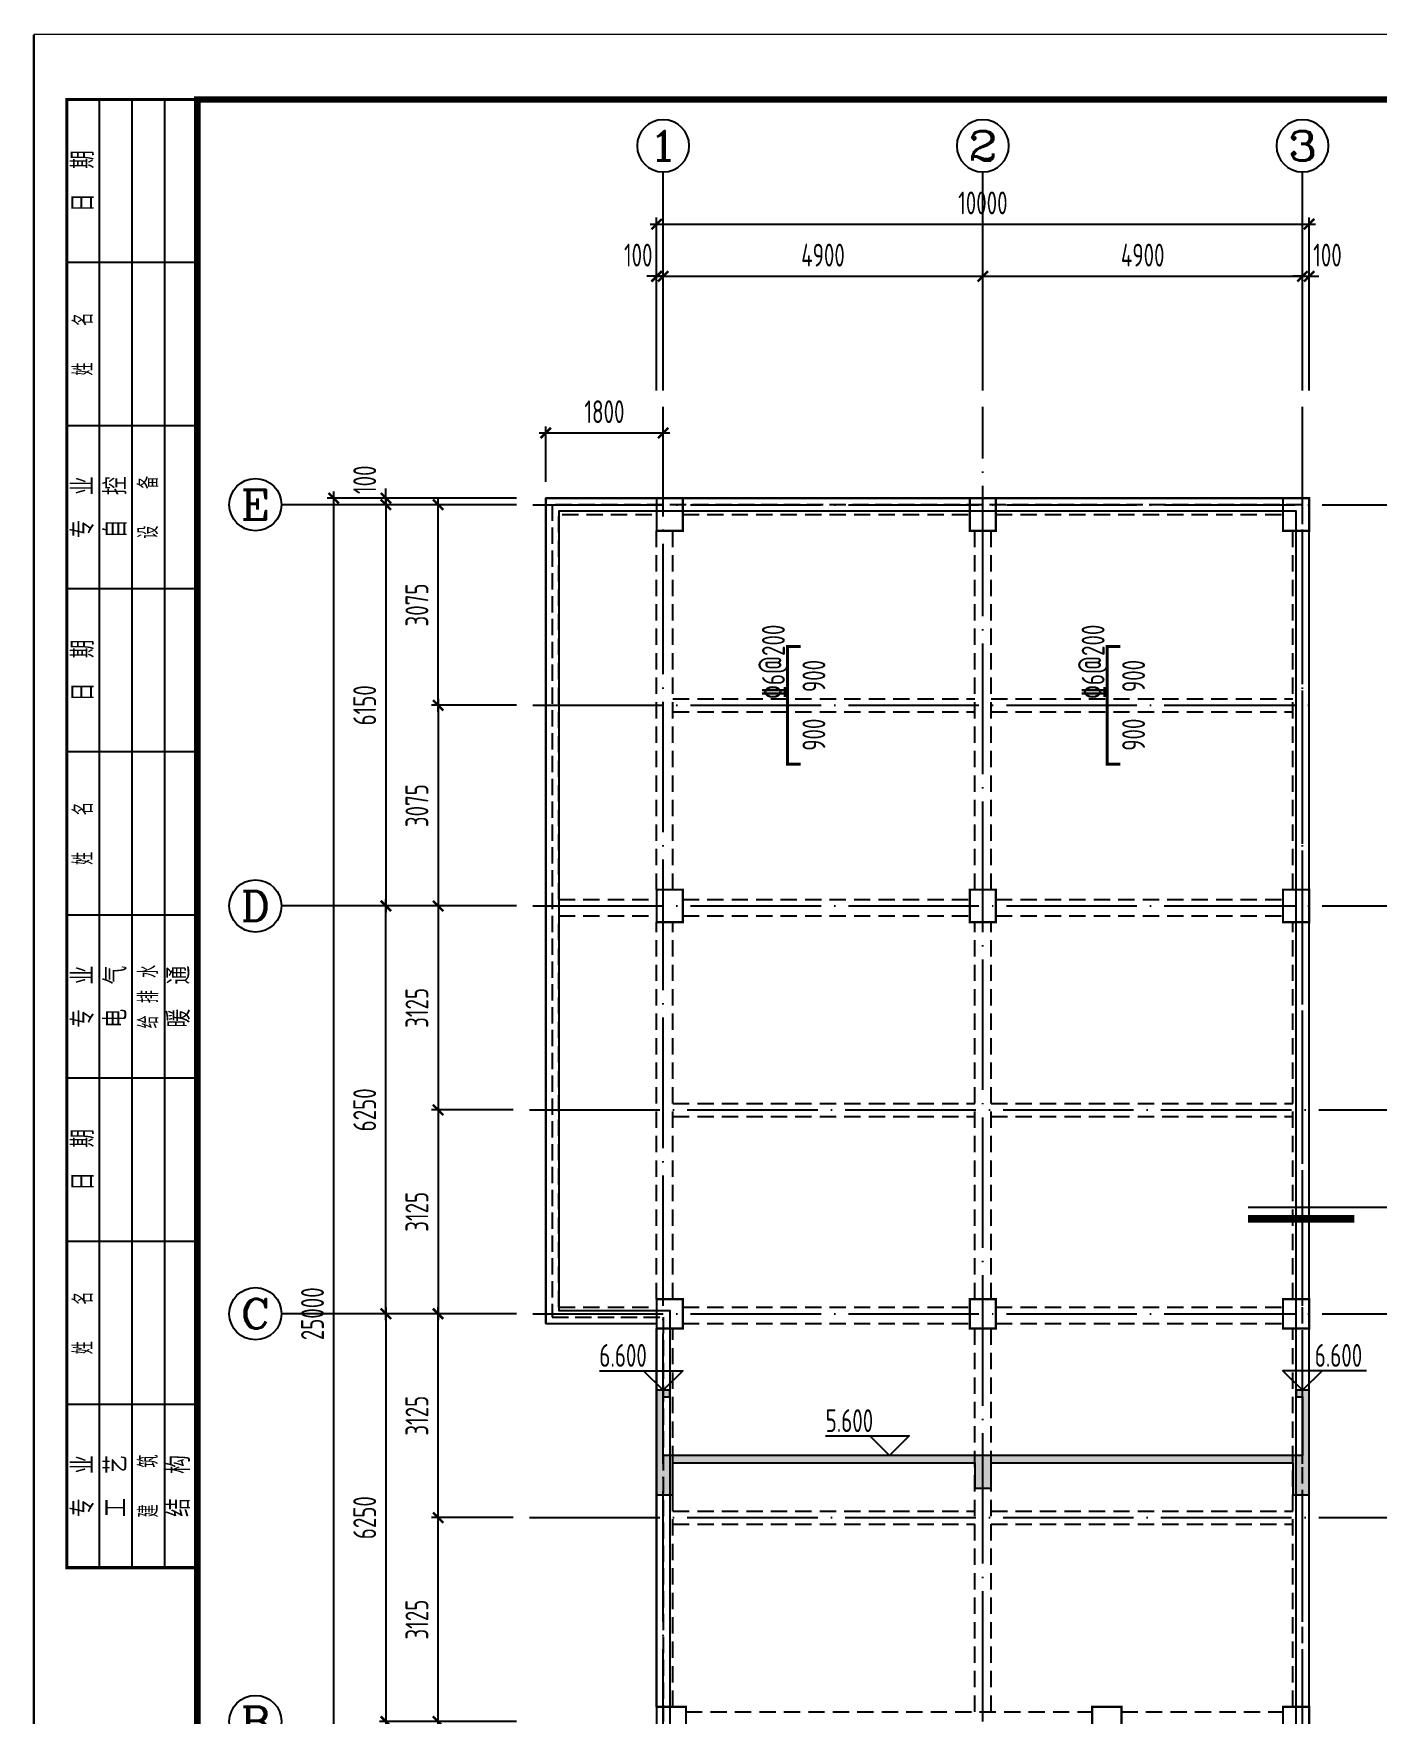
# Model space of a CAD drawing. Extents: x 287149 to 898857, y 100802 to 160212.
# Drawn here: x 775037 to 795619, y 117087 to 142832 of the extents above; entities that cross this region are included whole.
import ezdxf
from ezdxf.enums import TextEntityAlignment as Align

# ---------------------------------------------------------------- set-up
doc = ezdxf.new("R2010")
doc.units = 0
doc.header["$LTSCALE"] = 1000
for name, pattern in [('3', [3.75, 2.5, -1.25]), ('DASH', [0.35, 0.25, -0.1]), ('DOTE', [2.42, 2, -0.2, 0.02, -0.2])]:
    doc.linetypes.add(name, pattern=pattern)
doc.layers.get('0').update_dxf_attribs({"linetype": 'CONTINUOUS'})
doc.layers.get('DEFPOINTS').update_dxf_attribs({"linetype": 'CONTINUOUS'})
for name, color, linetype in [('AXIS', 8, 'DOTE'), ('AXIS_DIM', 3, 'CONTINUOUS'), ('AXIS_TEXT', 3, 'CONTINUOUS'), ('FRAME', 3, 'CONTINUOUS'), ('HATCH', 8, 'CONTINUOUS'), ('roof', 30, 'CONTINUOUS'), ('S_BEAM', 4, 'CONTINUOUS'), ('S_BEAMDASH', 134, '3'), ('S_CL', 2, 'CONTINUOUS'), ('THIN', 7, 'CONTINUOUS'), ('填充', 8, 'CONTINUOUS'), ('第三道尺寸线', 4, 'CONTINUOUS')]:
    doc.layers.add(name, color=color, linetype=linetype)
for name, color, linetype, lineweight in [('S_SlabUpBar', 1, 'CONTINUOUS', 35), ('S_SlabUpBarDim', 84, 'CONTINUOUS', 25), ('S_SlabUpBarText', 7, 'CONTINUOUS', 25)]:
    doc.layers.add(name, color=color, linetype=linetype, lineweight=lineweight)
doc.styles.add('_AXIS', font='complex.shx', dxfattribs={"bigfont": 'gbcbig.shx'})
doc.styles.add('COMPLEX', font='COMPLEX')
doc.styles.add('DXFS', font='txt.shx', dxfattribs={"width": 0.7, "bigfont": 'dxfs.shx'})
doc.styles.add('hztxt', font='tssdeng.shx', dxfattribs={"width": 0.7, "height": 10, "bigfont": 'hztxt.shx'})
doc.styles.add('TSSD_Dimension', font='tssdeng.shx', dxfattribs={"width": 0.7, "bigfont": 'hztxt.shx'})
doc.styles.add('TSSD_Label', font='tssdeng.shx', dxfattribs={"width": 0.7, "bigfont": 'aHzTXT.shx'})
doc.dimstyles.new('TSSD_100_100', dxfattribs={"dimtxt": 350, "dimasz": 150, "dimexe": 100, "dimexo": 250, "dimgap": 150, "dimtad": 1, "dimdec": 0, "dimzin": 0, "dimdsep": 46, "dimtxsty": 'TSSD_Dimension', "dimblk": 'ARCHTICK', "dimcen": 0, "dimdle": 100, "dimclrd": 3, "dimclre": 3, "dimclrt": 7, "dimadec": 0, "dimazin": 0, "dimtfac": 1, "dimtdec": 0, "dimtix": 1, "dimtmove": 2, "dimatfit": 3, "dimfxl": 100, "dimtolj": 1, "dimtzin": 0, "dimarcsym": 0})

# ---------------------------------------------------------------- blocks, each defined once
blk = doc.blocks.new('_ARCHTICK')
at = {"color": 0}
blk.add_lwpolyline([(-0.53033, -0.53033, 0.25, 0.25, 0), (0.53033, 0.53033, 0.5, 0.5, 0)], format="xyseb", dxfattribs=at)
blk = doc.blocks.new('*D311')
at = {"layer": 'AXIS_DIM', "color": 3, "lineweight": -2}
for p, q in [((784586.971394, 139111.631469), (789686.971394, 139111.631469)), ((784686.971394, 137361.708046), (784686.971394, 139211.631469)), ((789586.971394, 137361.708046), (789586.971394, 139211.631469))]:
    blk.add_line(p, q, dxfattribs=at)
at = {"layer": 'DEFPOINTS', "color": 0}
for p in [(789586.971394, 139111.631469), (784686.971394, 137111.708046), (789586.971394, 137111.708046)]:
    blk.add_point(p, dxfattribs=at)
at = {"layer": 'AXIS_DIM', "color": 3, "lineweight": -2, "xscale": 150, "yscale": 150, "zscale": 150, "rotation": 180}
blk.add_blockref('_ARCHTICK', (784686.971394, 139111.631469), dxfattribs=at)
at = {"layer": 'AXIS_DIM', "color": 3, "lineweight": -2, "xscale": 150, "yscale": 150, "zscale": 150}
blk.add_blockref('_ARCHTICK', (789586.971394, 139111.631469), dxfattribs=at)
at = {"layer": 'AXIS_DIM', "color": 7, "insert": (787136.971394, 139436.631469), "char_height": 350, "attachment_point": 5, "style": 'TSSD_Dimension'}
blk.add_mtext('\\A1;4900', dxfattribs=at)
blk = doc.blocks.new('*D312')
at = {"layer": 'AXIS_DIM', "color": 3, "lineweight": -2}
for p, q in [((789486.971394, 139111.631469), (794586.971394, 139111.631469)), ((789586.971394, 137361.708046), (789586.971394, 139211.631469)), ((794486.971394, 137361.708046), (794486.971394, 139211.631469))]:
    blk.add_line(p, q, dxfattribs=at)
at = {"layer": 'DEFPOINTS', "color": 0}
for p in [(794486.971394, 139111.631469), (789586.971394, 137111.708046), (794486.971394, 137111.708046)]:
    blk.add_point(p, dxfattribs=at)
at = {"layer": 'AXIS_DIM', "color": 3, "lineweight": -2, "xscale": 150, "yscale": 150, "zscale": 150, "rotation": 180}
blk.add_blockref('_ARCHTICK', (789586.971394, 139111.631469), dxfattribs=at)
at = {"layer": 'AXIS_DIM', "color": 3, "lineweight": -2, "xscale": 150, "yscale": 150, "zscale": 150}
blk.add_blockref('_ARCHTICK', (794486.971394, 139111.631469), dxfattribs=at)
at = {"layer": 'AXIS_DIM', "color": 7, "insert": (792036.971394, 139436.631469), "char_height": 350, "attachment_point": 5, "style": 'TSSD_Dimension'}
blk.add_mtext('\\A1;4900', dxfattribs=at)
blk = doc.blocks.new('*D314')
at = {"layer": 'AXIS_DIM', "color": 3, "lineweight": -2}
for p, q in [((782436.971394, 123211.708046), (780337.044864, 123211.708046)), ((780437.044864, 123311.708046), (780437.044864, 116861.708046)), ((782436.971394, 116961.708046), (780337.044864, 116961.708046))]:
    blk.add_line(p, q, dxfattribs=at)
at = {"layer": 'DEFPOINTS', "color": 0}
for p in [(782686.971394, 123211.708046), (780437.044864, 116961.708046), (782686.971394, 116961.708046)]:
    blk.add_point(p, dxfattribs=at)
at = {"layer": 'AXIS_DIM', "color": 3, "lineweight": -2, "xscale": 150, "yscale": 150, "zscale": 150}
for p, rotation in [((780437.044864, 123211.708046), 90), ((780437.044864, 116961.708046), 270)]:
    blk.add_blockref('_ARCHTICK', p, dxfattribs=dict(at, rotation=rotation))
at = {"layer": 'AXIS_DIM', "color": 7, "insert": (780112.044864, 120086.708046), "char_height": 350, "attachment_point": 5, "rotation": 90, "style": 'TSSD_Dimension'}
blk.add_mtext('\\A1;6250', dxfattribs=at)
blk = doc.blocks.new('*D315')
at = {"layer": 'AXIS_DIM', "color": 3, "lineweight": -2}
for p, q in [((780437.044864, 135711.708046), (780437.044864, 129361.708046)), ((782436.971394, 135611.708046), (780337.044864, 135611.708046)), ((782436.971394, 129461.708046), (780337.044864, 129461.708046))]:
    blk.add_line(p, q, dxfattribs=at)
at = {"layer": 'DEFPOINTS', "color": 0}
for p in [(782686.971394, 135611.708046), (780437.044864, 129461.708046), (782686.971394, 129461.708046)]:
    blk.add_point(p, dxfattribs=at)
at = {"layer": 'AXIS_DIM', "color": 3, "lineweight": -2, "xscale": 150, "yscale": 150, "zscale": 150}
for p, rotation in [((780437.044864, 135611.708046), 90), ((780437.044864, 129461.708046), 270)]:
    blk.add_blockref('_ARCHTICK', p, dxfattribs=dict(at, rotation=rotation))
at = {"layer": 'AXIS_DIM', "color": 7, "insert": (780112.044864, 132536.708046), "char_height": 350, "attachment_point": 5, "rotation": 90, "style": 'TSSD_Dimension'}
blk.add_mtext('\\A1;6150', dxfattribs=at)
blk = doc.blocks.new('*D316')
at = {"layer": 'AXIS_DIM', "color": 3, "lineweight": -2}
for p, q in [((784486.971394, 139911.631469), (794686.971394, 139911.631469)), ((784586.971394, 137361.708046), (784586.971394, 140011.631469)), ((794586.971394, 137361.708046), (794586.971394, 140011.631469))]:
    blk.add_line(p, q, dxfattribs=at)
at = {"layer": 'DEFPOINTS', "color": 0}
for p in [(794586.971394, 139911.631469), (784586.971394, 137111.708046), (794586.971394, 137111.708046)]:
    blk.add_point(p, dxfattribs=at)
at = {"layer": 'AXIS_DIM', "color": 3, "lineweight": -2, "xscale": 150, "yscale": 150, "zscale": 150, "rotation": 180}
blk.add_blockref('_ARCHTICK', (784586.971394, 139911.631469), dxfattribs=at)
at = {"layer": 'AXIS_DIM', "color": 3, "lineweight": -2, "xscale": 150, "yscale": 150, "zscale": 150}
blk.add_blockref('_ARCHTICK', (794586.971394, 139911.631469), dxfattribs=at)
at = {"layer": 'AXIS_DIM', "color": 7, "insert": (789586.971394, 140236.631469), "char_height": 350, "attachment_point": 5, "style": 'TSSD_Dimension'}
blk.add_mtext('\\A1;10000', dxfattribs=at)
blk = doc.blocks.new('*D317')
at = {"layer": 'AXIS_DIM', "color": 3, "lineweight": -2}
for p, q in [((782436.971394, 135711.708046), (779537.044864, 135711.708046)), ((779637.044864, 110611.708046), (779637.044864, 135811.708046)), ((782436.971394, 110711.708046), (779537.044864, 110711.708046))]:
    blk.add_line(p, q, dxfattribs=at)
at = {"layer": 'DEFPOINTS', "color": 0}
for p in [(779637.044864, 135711.708046), (782686.971394, 135711.708046), (782686.971394, 110711.708046)]:
    blk.add_point(p, dxfattribs=at)
at = {"layer": 'AXIS_DIM', "color": 3, "lineweight": -2, "xscale": 150, "yscale": 150, "zscale": 150}
for p, rotation in [((779637.044864, 135711.708046), 90), ((779637.044864, 110711.708046), 270)]:
    blk.add_blockref('_ARCHTICK', p, dxfattribs=dict(at, rotation=rotation))
at = {"layer": 'AXIS_DIM', "color": 7, "insert": (779312.044864, 123211.708046), "char_height": 350, "attachment_point": 5, "rotation": 90, "style": 'TSSD_Dimension'}
blk.add_mtext('\\A1;25000', dxfattribs=at)
blk = doc.blocks.new('*D319')
at = {"layer": 'AXIS_DIM', "color": 3, "lineweight": -2}
for p, q in [((782436.971394, 135711.708046), (780337.044864, 135711.708046)), ((780437.044864, 135711.708046), (780437.044864, 135861.708046)), ((780437.044864, 135611.708046), (780437.044864, 135711.708046)), ((782436.971394, 135611.708046), (780337.044864, 135611.708046)), ((780437.044864, 135611.708046), (780437.044864, 135461.708046))]:
    blk.add_line(p, q, dxfattribs=at)
at = {"layer": 'DEFPOINTS', "color": 0}
for p in [(780437.044864, 135711.708046), (782686.971394, 135711.708046), (782686.971394, 135611.708046)]:
    blk.add_point(p, dxfattribs=at)
at = {"layer": 'AXIS_DIM', "color": 3, "lineweight": -2, "xscale": 150, "yscale": 150, "zscale": 150}
for p, rotation in [((780437.044864, 135711.708046), 270), ((780437.044864, 135611.708046), 90)]:
    blk.add_blockref('_ARCHTICK', p, dxfattribs=dict(at, rotation=rotation))
at = {"layer": 'AXIS_DIM', "color": 7, "insert": (780112.044864, 135993.951635), "char_height": 350, "attachment_point": 5, "rotation": 90, "style": 'TSSD_Dimension'}
blk.add_mtext('\\A1;100', dxfattribs=at)
blk = doc.blocks.new('*D320')
at = {"layer": 'AXIS_DIM', "color": 3, "lineweight": -2}
for p, q in [((794486.971394, 139111.631469), (794336.971394, 139111.631469)), ((794486.971394, 137361.708046), (794486.971394, 139211.631469)), ((794486.971394, 139111.631469), (794586.971394, 139111.631469)), ((794586.971394, 137361.708046), (794586.971394, 139211.631469)), ((794586.971394, 139111.631469), (794736.971394, 139111.631469))]:
    blk.add_line(p, q, dxfattribs=at)
at = {"layer": 'DEFPOINTS', "color": 0}
for p in [(794586.971394, 139111.631469), (794486.971394, 137111.708046), (794586.971394, 137111.708046)]:
    blk.add_point(p, dxfattribs=at)
at = {"layer": 'AXIS_DIM', "color": 3, "lineweight": -2, "xscale": 150, "yscale": 150, "zscale": 150}
blk.add_blockref('_ARCHTICK', (794486.971394, 139111.631469), dxfattribs=at)
at = {"layer": 'AXIS_DIM', "color": 3, "lineweight": -2, "xscale": 150, "yscale": 150, "zscale": 150, "rotation": 180}
blk.add_blockref('_ARCHTICK', (794586.971394, 139111.631469), dxfattribs=at)
at = {"layer": 'AXIS_DIM', "color": 7, "insert": (794869.214984, 139436.631469), "char_height": 350, "attachment_point": 5, "style": 'TSSD_Dimension'}
blk.add_mtext('\\A1;100', dxfattribs=at)
blk = doc.blocks.new('*D321')
at = {"layer": 'AXIS_DIM', "color": 3, "lineweight": -2}
for p, q in [((784586.971394, 139111.631469), (784436.971394, 139111.631469)), ((784586.971394, 137361.708046), (784586.971394, 139211.631469)), ((784686.971394, 139111.631469), (784586.971394, 139111.631469)), ((784686.971394, 137361.708046), (784686.971394, 139211.631469)), ((784686.971394, 139111.631469), (784836.971394, 139111.631469))]:
    blk.add_line(p, q, dxfattribs=at)
at = {"layer": 'DEFPOINTS', "color": 0}
for p in [(784586.971394, 139111.631469), (784586.971394, 137111.708046), (784686.971394, 137111.708046)]:
    blk.add_point(p, dxfattribs=at)
at = {"layer": 'AXIS_DIM', "color": 3, "lineweight": -2, "xscale": 150, "yscale": 150, "zscale": 150}
blk.add_blockref('_ARCHTICK', (784586.971394, 139111.631469), dxfattribs=at)
at = {"layer": 'AXIS_DIM', "color": 3, "lineweight": -2, "xscale": 150, "yscale": 150, "zscale": 150, "rotation": 180}
blk.add_blockref('_ARCHTICK', (784686.971394, 139111.631469), dxfattribs=at)
at = {"layer": 'AXIS_DIM', "color": 7, "insert": (784304.727804, 139436.631469), "char_height": 350, "attachment_point": 5, "style": 'TSSD_Dimension'}
blk.add_mtext('\\A1;100', dxfattribs=at)
blk = doc.blocks.new('_AXISO')
blk.add_circle((0, 0), 0.5)
at = {"layer": 'AXIS_TEXT', "style": 'COMPLEX', "width": 1.041667}
blk.add_attdef('A', text='', height=0.56, dxfattribs=at).set_placement((-0.25, -0.28), (0.25, -0.28), align=Align.FIT)
blk = doc.blocks.new('*D322')
at = {"layer": 'AXIS_DIM', "color": 3, "lineweight": -2}
for p, q in [((780437.044864, 123111.708046), (780437.044864, 129561.708046)), ((782436.971394, 129461.708046), (780337.044864, 129461.708046)), ((782436.971394, 123211.708046), (780337.044864, 123211.708046))]:
    blk.add_line(p, q, dxfattribs=at)
at = {"layer": 'DEFPOINTS', "color": 0}
for p in [(780437.044864, 129461.708046), (782686.971394, 129461.708046), (782686.971394, 123211.708046)]:
    blk.add_point(p, dxfattribs=at)
at = {"layer": 'AXIS_DIM', "color": 3, "lineweight": -2, "xscale": 150, "yscale": 150, "zscale": 150}
for p, rotation in [((780437.044864, 129461.708046), 90), ((780437.044864, 123211.708046), 270)]:
    blk.add_blockref('_ARCHTICK', p, dxfattribs=dict(at, rotation=rotation))
at = {"layer": 'AXIS_DIM', "color": 7, "insert": (780112.044864, 126336.708046), "char_height": 350, "attachment_point": 5, "rotation": 90, "style": 'TSSD_Dimension'}
blk.add_mtext('\\A1;6250', dxfattribs=at)
blk = doc.blocks.new('A$C2F0C53E4')
at = {"layer": 'FRAME', "lineweight": 18}
blk.add_line((0, 0), (0, 42000), dxfattribs=at)
at = {"layer": 'FRAME'}
for points, const_width in [([(10, 42010), (10, 10), (59410, 10), (59410, 42010)], 20), ([(2510, 41010), (2510, 1010), (58410, 1010), (58410, 41010)], 100)]:
    blk.add_lwpolyline(points, close=True, dxfattribs=dict(at, const_width=const_width))
at = {"layer": 'FRAME', "const_width": 50}
blk.add_lwpolyline([(2510, 41010), (510, 41010), (510, 18510), (2510, 18510)], dxfattribs=at)
at = {"layer": 'FRAME'}
for points in [[(1010, 18510), (1010, 41010)], [(1510, 18510), (1510, 41010)], [(2010, 18510), (2010, 41010)], [(2510, 38510), (510, 38510)], [(2510, 36010), (510, 36010)], [(2510, 33510), (510, 33510)], [(2510, 31010), (510, 31010)], [(2510, 28510), (510, 28510)], [(2510, 26010), (510, 26010)], [(2510, 23510), (510, 23510)], [(2510, 21010), (510, 21010)]]:
    blk.add_lwpolyline(points, dxfattribs=at)
at = {"layer": 'FRAME', "char_height": 300, "attachment_point": 5, "rotation": 90, "style": 'DXFS'}
for s, insert, width in [('{\\f宋体|b0|i0|c134|p2;日\\Ftxt.shx,dxfs.shx|c134;  \\f宋体|b0|i0|c134|p2;期\\P}', (760, 39760), 1132.5), ('姓   名', (760, 37260), 1185), ('{\\f宋体|b0|i0|c134|p2;专\\Ftxt.shx,dxfs.shx|c134;  \\f宋体|b0|i0|c134|p2;业\\P}', (760, 34760), 1203.38), ('{\\f宋体|b0|i0|c134|p2;自\\Ftxt.shx,dxfs.shx|c134;  \\f宋体|b0|i0|c134|p2;控\\P}', (1260, 34760), 1148.25), ('设   备', (1760, 34760), 1227), ('{\\f宋体|b0|i0|c134|p2;日\\Ftxt.shx,dxfs.shx|c134;  \\f宋体|b0|i0|c134|p2;期\\P}', (760, 32260), 1132.5), ('姓   名', (760, 29760), 1185), ('{\\f宋体|b0|i0|c134|p2;专\\Ftxt.shx,dxfs.shx|c134;  \\f宋体|b0|i0|c134|p2;业\\P}', (760, 27260), 1203.38), ('{\\f宋体|b0|i0|c134|p2;电\\Ftxt.shx,dxfs.shx|c134;  \\f宋体|b0|i0|c134|p2;气\\P}', (1260, 27260), 1182.38), ('给 排 水', (1760, 27260), 1352.62), ('{\\f宋体|b0|i0|c134|p2;暖\\Ftxt.shx,dxfs.shx|c134;  \\f宋体|b0|i0|c134|p2;通\\P}', (2230, 27260), 1200.75), ('{\\f宋体|b0|i0|c134|p2;日\\Ftxt.shx,dxfs.shx|c134;  \\f宋体|b0|i0|c134|p2;期\\P}', (760, 24760), 1132.5), ('姓   名', (760, 22260), 1185), ('{\\f宋体|b0|i0|c134|p2;专\\Ftxt.shx,dxfs.shx|c134;  \\f宋体|b0|i0|c134|p2;业\\P}', (760, 19760), 1203.38), ('{\\f宋体|b0|i0|c134|p2;工\\Ftxt.shx,dxfs.shx|c134;  \\f宋体|b0|i0|c134|p2;艺\\P}', (1260, 19760), 1177.12), ('建   筑', (1760, 19760), 1206), ('{\\f宋体|b0|i0|c134|p2;结\\Ftxt.shx,dxfs.shx|c134;  \\f宋体|b0|i0|c134|p2;构\\P}', (2230, 19760), 1192.88)]:
    blk.add_mtext(s, dxfattribs=dict(at, insert=insert, width=width))
blk = doc.blocks.new('*D332')
at = {"layer": 'DEFPOINTS', "color": 0}
for p in [(781237.044864, 123211.708046), (782637.044864, 123211.708046), (782637.044864, 120086.708046)]:
    blk.add_point(p, dxfattribs=at)
at = {"layer": '第三道尺寸线', "color": 3, "lineweight": -2}
for p, q in [((782387.044864, 123211.708046), (781137.044864, 123211.708046)), ((781237.044864, 119986.708046), (781237.044864, 123311.708046)), ((782387.044864, 120086.708046), (781137.044864, 120086.708046))]:
    blk.add_line(p, q, dxfattribs=at)
at = {"layer": '第三道尺寸线', "color": 3, "lineweight": -2, "xscale": 150, "yscale": 150, "zscale": 150}
for p, rotation in [((781237.044864, 123211.708046), 90), ((781237.044864, 120086.708046), 270)]:
    blk.add_blockref('_ARCHTICK', p, dxfattribs=dict(at, rotation=rotation))
at = {"layer": '第三道尺寸线', "color": 7, "insert": (780912.044864, 121649.208046), "char_height": 350, "attachment_point": 5, "rotation": 90, "style": 'TSSD_Dimension'}
blk.add_mtext('\\A1;3125', dxfattribs=at)
blk = doc.blocks.new('*D333')
at = {"layer": 'DEFPOINTS', "color": 0}
for p in [(781237.044864, 120086.708046), (782637.044864, 120086.708046), (782637.044864, 116961.708046)]:
    blk.add_point(p, dxfattribs=at)
at = {"layer": '第三道尺寸线', "color": 3, "lineweight": -2}
for p, q in [((782387.044864, 120086.708046), (781137.044864, 120086.708046)), ((781237.044864, 116861.708046), (781237.044864, 120186.708046)), ((782387.044864, 116961.708046), (781137.044864, 116961.708046))]:
    blk.add_line(p, q, dxfattribs=at)
at = {"layer": '第三道尺寸线', "color": 3, "lineweight": -2, "xscale": 150, "yscale": 150, "zscale": 150}
for p, rotation in [((781237.044864, 120086.708046), 90), ((781237.044864, 116961.708046), 270)]:
    blk.add_blockref('_ARCHTICK', p, dxfattribs=dict(at, rotation=rotation))
at = {"layer": '第三道尺寸线', "color": 7, "insert": (780912.044864, 118524.208046), "char_height": 350, "attachment_point": 5, "rotation": 90, "style": 'TSSD_Dimension'}
blk.add_mtext('\\A1;3125', dxfattribs=at)
blk = doc.blocks.new('*D334')
at = {"layer": 'DEFPOINTS', "color": 0}
for p in [(781237.044864, 135611.708046), (782686.971394, 135611.708046), (782686.971394, 132536.708046)]:
    blk.add_point(p, dxfattribs=at)
at = {"layer": '第三道尺寸线', "color": 3, "lineweight": -2}
for p, q in [((781237.044864, 132436.708046), (781237.044864, 135711.708046)), ((782436.971394, 135611.708046), (781137.044864, 135611.708046)), ((782436.971394, 132536.708046), (781137.044864, 132536.708046))]:
    blk.add_line(p, q, dxfattribs=at)
at = {"layer": '第三道尺寸线', "color": 3, "lineweight": -2, "xscale": 150, "yscale": 150, "zscale": 150}
for p, rotation in [((781237.044864, 135611.708046), 90), ((781237.044864, 132536.708046), 270)]:
    blk.add_blockref('_ARCHTICK', p, dxfattribs=dict(at, rotation=rotation))
at = {"layer": '第三道尺寸线', "color": 7, "insert": (780912.044864, 134074.208046), "char_height": 350, "attachment_point": 5, "rotation": 90, "style": 'TSSD_Dimension'}
blk.add_mtext('\\A1;3075', dxfattribs=at)
blk = doc.blocks.new('*D335')
at = {"layer": 'DEFPOINTS', "color": 0}
for p in [(782686.971394, 132536.708046), (781237.044864, 129461.708046), (782686.971394, 129461.708046)]:
    blk.add_point(p, dxfattribs=at)
at = {"layer": '第三道尺寸线', "color": 3, "lineweight": -2}
for p, q in [((781237.044864, 132636.708046), (781237.044864, 129361.708046)), ((782436.971394, 132536.708046), (781137.044864, 132536.708046)), ((782436.971394, 129461.708046), (781137.044864, 129461.708046))]:
    blk.add_line(p, q, dxfattribs=at)
at = {"layer": '第三道尺寸线', "color": 3, "lineweight": -2, "xscale": 150, "yscale": 150, "zscale": 150}
for p, rotation in [((781237.044864, 132536.708046), 90), ((781237.044864, 129461.708046), 270)]:
    blk.add_blockref('_ARCHTICK', p, dxfattribs=dict(at, rotation=rotation))
at = {"layer": '第三道尺寸线', "color": 7, "insert": (780912.044864, 130999.208046), "char_height": 350, "attachment_point": 5, "rotation": 90, "style": 'TSSD_Dimension'}
blk.add_mtext('\\A1;3075', dxfattribs=at)
blk = doc.blocks.new('*D336')
at = {"layer": 'DEFPOINTS', "color": 0}
for p in [(782637.044864, 126336.708046), (781237.044864, 123211.708046), (782637.044864, 123211.708046)]:
    blk.add_point(p, dxfattribs=at)
at = {"layer": '第三道尺寸线', "color": 3, "lineweight": -2}
for p, q in [((781237.044864, 126436.708046), (781237.044864, 123111.708046)), ((782387.044864, 126336.708046), (781137.044864, 126336.708046)), ((782387.044864, 123211.708046), (781137.044864, 123211.708046))]:
    blk.add_line(p, q, dxfattribs=at)
at = {"layer": '第三道尺寸线', "color": 3, "lineweight": -2, "xscale": 150, "yscale": 150, "zscale": 150}
for p, rotation in [((781237.044864, 126336.708046), 90), ((781237.044864, 123211.708046), 270)]:
    blk.add_blockref('_ARCHTICK', p, dxfattribs=dict(at, rotation=rotation))
at = {"layer": '第三道尺寸线', "color": 7, "insert": (780912.044864, 124774.208046), "char_height": 350, "attachment_point": 5, "rotation": 90, "style": 'TSSD_Dimension'}
blk.add_mtext('\\A1;3125', dxfattribs=at)
blk = doc.blocks.new('*D337')
at = {"layer": 'DEFPOINTS', "color": 0}
for p in [(782637.044864, 129461.708046), (781237.044864, 126336.708046), (782637.044864, 126336.708046)]:
    blk.add_point(p, dxfattribs=at)
at = {"layer": '第三道尺寸线', "color": 3, "lineweight": -2}
for p, q in [((781237.044864, 129561.708046), (781237.044864, 126236.708046)), ((782387.044864, 129461.708046), (781137.044864, 129461.708046)), ((782387.044864, 126336.708046), (781137.044864, 126336.708046))]:
    blk.add_line(p, q, dxfattribs=at)
at = {"layer": '第三道尺寸线', "color": 3, "lineweight": -2, "xscale": 150, "yscale": 150, "zscale": 150}
for p, rotation in [((781237.044864, 129461.708046), 90), ((781237.044864, 126336.708046), 270)]:
    blk.add_blockref('_ARCHTICK', p, dxfattribs=dict(at, rotation=rotation))
at = {"layer": '第三道尺寸线', "color": 7, "insert": (780912.044864, 127899.208046), "char_height": 350, "attachment_point": 5, "rotation": 90, "style": 'TSSD_Dimension'}
blk.add_mtext('\\A1;3125', dxfattribs=at)
blk = doc.blocks.new('*D365')
at = {"layer": 'AXIS_DIM', "color": 3, "lineweight": -2}
for p, q in [((782786.971013, 136711.63185), (784786.971394, 136711.63185)), ((782886.971013, 135961.708427), (782886.971013, 136811.63185)), ((784686.971394, 135961.708427), (784686.971394, 136811.63185))]:
    blk.add_line(p, q, dxfattribs=at)
at = {"layer": 'DEFPOINTS', "color": 0}
for p in [(784686.971394, 136711.63185), (782886.971013, 135711.708427), (784686.971394, 135711.708427)]:
    blk.add_point(p, dxfattribs=at)
at = {"layer": 'AXIS_DIM', "color": 3, "lineweight": -2, "xscale": 150, "yscale": 150, "zscale": 150, "rotation": 180}
blk.add_blockref('_ARCHTICK', (782886.971013, 136711.63185), dxfattribs=at)
at = {"layer": 'AXIS_DIM', "color": 3, "lineweight": -2, "xscale": 150, "yscale": 150, "zscale": 150}
blk.add_blockref('_ARCHTICK', (784686.971394, 136711.63185), dxfattribs=at)
at = {"layer": 'AXIS_DIM', "color": 7, "insert": (783786.971203, 137036.63185), "char_height": 350, "attachment_point": 5, "style": 'TSSD_Dimension'}
blk.add_mtext('\\A1;1800', dxfattribs=at)

msp = doc.modelspace()

# ---------------------------------------------------------------- hatches: boundary and pattern name
at = {"layer": 'HATCH'}
msp.add_hatch(color=256, dxfattribs=at).paths.add_polyline_path([(789711.971, 120928.284), (794336.971, 120928.284), (794336.971, 120438.284), (794586.971, 120438.284), (794586.971, 122038.284), (794386.971, 122038.284), (794386.971, 121938.284), (794486.971, 121938.284), (794486.971, 121038.284), (784686.971, 121038.284), (784686.971, 121938.284), (784786.971, 121938.284), (784786.971, 122038.284), (784586.971, 122038.284), (784586.971, 120438.284), (784836.971, 120438.284), (784836.971, 120928.284), (789461.971, 120928.284), (789461.971, 120538.284), (789711.971, 120538.284)])

# ---------------------------------------------------------------- linework, layer by layer
at = {"layer": 'AXIS'}
for p, q in [((784686.971, 108811.708), (784686.971, 137111.708)), ((789586.971, 116961.708), (789586.971, 137111.708)), ((794486.971, 108811.708), (794486.971, 137111.708)), ((782686.971, 135611.708), (796486.971, 135611.708)), ((782686.971, 132536.708), (794586.971, 132536.708)), ((782686.971, 129461.708), (796486.971, 129461.708)), ((782637.045, 126336.708), (796437.045, 126336.708)), ((782686.971, 123211.708), (796486.971, 123211.708)), ((782637.045, 120086.708), (796437.045, 120086.708))]:
    msp.add_line(p, q, dxfattribs=at)
at = {"layer": 'AXIS_TEXT'}
for p, q in [((784686.971, 137361.708), (784686.971, 140711.631)), ((789586.971, 137361.708), (789586.971, 140711.631)), ((794486.971, 137361.708), (794486.971, 140711.631)), ((782436.971, 135611.708), (778837.045, 135611.708)), ((782436.971, 129461.708), (778837.045, 129461.708)), ((782436.971, 123211.708), (778837.045, 123211.708))]:
    msp.add_line(p, q, dxfattribs=at)
at = {"layer": 'roof'}
for points in [[(784586.971, 110711.708), (794586.971, 110711.708), (794586.971, 135711.708), (782886.971, 135711.708), (782886.971, 123061.708), (784586.971, 123061.708)], [(784786.971, 110911.708), (794386.971, 110911.708), (794386.971, 135511.708), (783086.971, 135511.708), (783086.971, 123261.708), (784786.971, 123261.708)]]:
    msp.add_lwpolyline(points, close=True, dxfattribs=at)
at = {"layer": 'roof', "linetype": 'DASH'}
msp.add_lwpolyline([(784686.971, 110811.708), (794486.971, 110811.708), (794486.971, 135611.708), (782986.971, 135611.708), (782986.971, 123161.708), (784686.971, 123161.708)], close=True, dxfattribs=at)
at = {"layer": 'roof'}
msp.add_lwpolyline([(789711.971, 120928.284), (794336.971, 120928.284), (794336.971, 120438.284), (794586.971, 120438.284), (794586.971, 122038.284), (794386.971, 122038.284), (794386.971, 121938.284), (794486.971, 121938.284), (794486.971, 121038.284), (784686.971, 121038.284), (784686.971, 121938.284), (784786.971, 121938.284), (784786.971, 122038.284), (784586.971, 122038.284), (784586.971, 120438.284), (784836.971, 120438.284), (784836.971, 120928.284), (789461.971, 120928.284), (789461.971, 120538.284), (789711.971, 120538.284), (789711.971, 120928.284)], dxfattribs=at)
at = {"layer": 'S_BEAM', "ltscale": 0.01}
for p, q in [((782886.971, 135711.708), (784586.971, 135711.708)), ((782886.971, 129461.708), (782886.971, 135711.708)), ((784986.971, 135711.708), (789386.971, 135711.708)), ((789786.971, 135711.708), (794186.971, 135711.708)), ((794586.971, 129711.708), (794586.971, 135211.708)), ((782886.971, 123061.708), (782886.971, 129461.708)), ((794586.971, 123436.708), (794586.971, 129211.708)), ((782886.971, 123061.708), (784586.971, 123061.708)), ((784586.971, 117186.708), (784586.971, 122986.708)), ((794586.971, 117186.708), (794586.971, 122986.708))]:
    msp.add_line(p, q, dxfattribs=at)
at = {"layer": 'S_BEAMDASH', "ltscale": 0.1}
for p, q in [((783086.971, 129561.708), (783086.971, 135461.708)), ((783136.971, 135461.708), (784586.971, 135461.708)), ((784986.971, 135461.708), (789386.971, 135461.708)), ((789786.971, 135461.708), (794186.971, 135461.708)), ((784586.971, 129711.708), (784586.971, 135211.708)), ((784836.971, 129711.708), (784836.971, 135211.708)), ((789461.971, 129711.708), (789461.971, 135211.708)), ((789711.971, 129711.708), (789711.971, 135211.708)), ((794336.971, 129711.708), (794336.971, 135211.708)), ((784836.971, 132636.708), (789461.971, 132636.708)), ((789711.971, 132636.708), (794336.971, 132636.708)), ((784836.971, 132436.708), (789461.971, 132436.708)), ((789711.971, 132436.708), (794336.971, 132436.708)), ((783086.971, 129561.708), (784586.971, 129561.708)), ((784986.971, 129561.708), (789386.971, 129561.708)), ((789786.971, 129561.708), (794186.971, 129561.708)), ((783086.971, 129311.708), (784586.971, 129311.708)), ((783086.971, 123311.708), (783086.971, 129311.708)), ((784986.971, 129311.708), (789386.971, 129311.708)), ((789786.971, 129311.708), (794186.971, 129311.708)), ((784586.971, 123436.708), (784586.971, 129211.708)), ((784836.971, 123436.708), (784836.971, 129211.708)), ((789461.971, 123436.708), (789461.971, 129211.708)), ((789711.971, 123436.708), (789711.971, 129211.708)), ((794336.971, 123436.708), (794336.971, 129211.708)), ((784836.971, 126436.708), (789461.971, 126436.708)), ((789711.971, 126436.708), (794336.971, 126436.708)), ((784836.971, 126236.708), (789461.971, 126236.708)), ((789711.971, 126236.708), (794336.971, 126236.708)), ((783086.971, 123311.708), (784586.971, 123311.708)), ((784986.971, 123311.708), (789386.971, 123311.708)), ((784986.971, 123061.708), (789386.971, 123061.708)), ((789786.971, 123311.708), (794186.971, 123311.708)), ((789786.971, 123061.708), (794186.971, 123061.708)), ((784836.971, 117186.708), (784836.971, 122986.708)), ((789461.971, 117111.708), (789461.971, 122986.708)), ((789711.971, 117111.708), (789711.971, 122986.708)), ((794336.971, 117186.708), (794336.971, 122986.708)), ((784836.971, 120186.708), (789461.971, 120186.708)), ((784836.971, 119986.708), (789461.971, 119986.708)), ((789711.971, 120186.708), (794336.971, 120186.708)), ((789711.971, 119986.708), (794336.971, 119986.708)), ((785036.971, 117111.708), (791261.971, 117111.708)), ((791711.971, 117111.708), (794186.971, 117111.708))]:
    msp.add_line(p, q, dxfattribs=at)
at = {"layer": 'S_CL', "ltscale": 0.01, "const_width": 35}
for points in [[(784986.971, 135211.708), (784986.971, 135711.708), (784586.971, 135711.708), (784586.971, 135211.708)], [(789786.971, 135211.708), (789786.971, 135711.708), (789386.971, 135711.708), (789386.971, 135211.708)], [(794586.971, 135211.708), (794586.971, 135711.708), (794186.971, 135711.708), (794186.971, 135211.708)], [(784986.971, 129211.708), (784986.971, 129711.708), (784586.971, 129711.708), (784586.971, 129211.708)], [(789786.971, 129211.708), (789786.971, 129711.708), (789386.971, 129711.708), (789386.971, 129211.708)], [(794586.971, 129211.708), (794586.971, 129711.708), (794186.971, 129711.708), (794186.971, 129211.708)], [(784986.971, 122986.708), (784986.971, 123436.708), (784586.971, 123436.708), (784586.971, 122986.708)], [(789786.971, 122986.708), (789786.971, 123436.708), (789386.971, 123436.708), (789386.971, 122986.708)], [(794586.971, 122986.708), (794586.971, 123436.708), (794186.971, 123436.708), (794186.971, 122986.708)], [(785036.971, 116736.708), (785036.971, 117186.708), (784586.971, 117186.708), (784586.971, 116736.708)], [(791711.971, 116736.708), (791711.971, 117186.708), (791261.971, 117186.708), (791261.971, 116736.708)], [(794586.971, 116736.708), (794586.971, 117186.708), (794186.971, 117186.708), (794186.971, 116736.708)]]:
    msp.add_lwpolyline(points, close=True, dxfattribs=at)
at = {"layer": 'S_SlabUpBar', "ltscale": 0.01, "const_width": 45}
for points in [[(786791.971, 131636.708), (786591.971, 131636.708), (786591.971, 133436.708), (786791.971, 133436.708)], [(791691.972, 131636.708), (791491.972, 131636.708), (791491.972, 133436.708), (791691.972, 133436.708)]]:
    msp.add_lwpolyline(points, dxfattribs=at)
at = {"layer": 'THIN'}
msp.add_line((793652.462, 124847.308), (797681.373, 124847.308), dxfattribs=at)
at = {"layer": 'THIN', "const_width": 120}
msp.add_lwpolyline([(793652.462, 124667.308), (795280.821, 124667.308)], dxfattribs=at)
at = {"layer": 'THIN'}
for points in [[(783708.51, 122338.284), (784986.971, 122338.284), (784686.971, 122038.284), (784386.971, 122338.284)], [(795465.433, 122338.284), (794186.971, 122338.284), (794486.971, 122038.284), (794786.971, 122338.284)], [(787177.177, 121338.284), (788455.638, 121338.284), (788155.638, 121038.284), (787855.638, 121338.284)]]:
    msp.add_lwpolyline(points, dxfattribs=at)

# ---------------------------------------------------------------- block references
at = {"layer": 'AXIS_TEXT'}
ref = msp.add_blockref('_AXISO', (784686.971, 141111.631), dxfattribs=dict(at, xscale=-800, yscale=800, zscale=800, rotation=180))
ref.add_attrib('A', '1', dxfattribs={"height": 452.548, "style": '_AXIS', "width": 2.333333}).set_placement((784460.697, 140885.357), (784913.246, 140885.357), align=Align.FIT)
ref = msp.add_blockref('_AXISO', (789586.971, 141111.631), dxfattribs=dict(at, xscale=-800, yscale=800, zscale=800, rotation=180))
ref.add_attrib('A', '2', dxfattribs={"height": 452.548, "style": '_AXIS', "width": 1.5}).set_placement((789360.697, 140885.357), (789813.246, 140885.357), align=Align.FIT)
ref = msp.add_blockref('_AXISO', (794486.971, 141111.631), dxfattribs=dict(at, xscale=-800, yscale=800, zscale=800, rotation=180))
ref.add_attrib('A', '3', dxfattribs={"height": 452.548, "style": '_AXIS', "width": 1.5}).set_placement((794260.697, 140885.357), (794713.246, 140885.357), align=Align.FIT)
ref = msp.add_blockref('_AXISO', (778437.045, 135611.708), dxfattribs=dict(at, xscale=800, yscale=800, zscale=800))
ref.add_attrib('A', 'E', dxfattribs={"height": 452.548, "style": '_AXIS', "width": 1.3125}).set_placement((778210.771, 135385.434), (778663.319, 135385.434), align=Align.FIT)
ref = msp.add_blockref('_AXISO', (778437.045, 129461.708), dxfattribs=dict(at, xscale=800, yscale=800, zscale=800))
ref.add_attrib('A', 'D', dxfattribs={"height": 452.548, "style": '_AXIS', "width": 1.235294}).set_placement((778210.771, 129235.434), (778663.319, 129235.434), align=Align.FIT)
ref = msp.add_blockref('_AXISO', (778437.045, 123211.708), dxfattribs=dict(at, xscale=800, yscale=800, zscale=800))
ref.add_attrib('A', 'C', dxfattribs={"height": 452.548, "style": '_AXIS', "width": 1.4}).set_placement((778210.771, 122985.434), (778663.319, 122985.434), align=Align.FIT)
ref = msp.add_blockref('_AXISO', (778437.045, 116961.708), dxfattribs=dict(at, xscale=800, yscale=800, zscale=800))
ref.add_attrib('A', 'B', dxfattribs={"height": 452.548, "style": '_AXIS', "width": 1.235294}).set_placement((778210.771, 116735.434), (778663.319, 116735.434), align=Align.FIT)
at = {"layer": '填充'}
msp.add_blockref('A$C2F0C53E4', (775036.971, 100811.708), dxfattribs=at)

# ---------------------------------------------------------------- texts
at = {"layer": 'S_SlabUpBarDim', "style": 'hztxt', "width": 0.7}
for p in [(787171.921, 132986.708), (792071.921, 132986.708), (787171.921, 132086.708), (792071.921, 132086.708)]:
    msp.add_text('900', height=350, rotation=89.999998, dxfattribs=at).set_placement(p, align=Align.CENTER)
at = {"layer": 'S_SlabUpBarText', "style": 'hztxt', "width": 0.7}
for p in [(786551.921, 132636.708), (791451.922, 132636.708)]:
    msp.add_text('%%1326@200', height=350, rotation=89.999992, dxfattribs=at).set_placement(p)
at = {"layer": 'THIN', "style": 'TSSD_Label', "width": 0.7}
for s, p in [('6.600', (783708.51, 122398.284)), ('6.600', (794673.894, 122398.284)), ('5.600', (787177.177, 121398.284))]:
    msp.add_text(s, height=350, dxfattribs=at).set_placement(p)

# ---------------------------------------------------------------- dimensions: what is measured, and where the dimension line sits
at = {"layer": 'AXIS_DIM'}
for p1, p2, distance, picture, middle in [((784586.971, 137111.708), (794586.971, 137111.708), 2799.923, '*D316', (789586.971, 140236.631)), ((784686.971, 137111.708), (789586.971, 137111.708), 1999.923, '*D311', (787136.971, 139436.631)), ((789586.971, 137111.708), (794486.971, 137111.708), 1999.923, '*D312', (792036.971, 139436.631)), ((782886.971, 135711.708), (784686.971, 135711.708), 999.923, '*D365', (783786.971, 137036.632)), ((782686.971, 110711.708), (782686.971, 135711.708), 3049.927, '*D317', (779312.045, 123211.708)), ((782686.971, 135611.708), (782686.971, 129461.708), -2249.927, '*D315', (780112.045, 132536.708)), ((782686.971, 123211.708), (782686.971, 129461.708), 2249.927, '*D322', (780112.045, 126336.708)), ((782686.971, 123211.708), (782686.971, 116961.708), -2249.927, '*D314', (780112.045, 120086.708))]:
    dim = msp.add_aligned_dim(p1=p1, p2=p2, distance=distance, dimstyle='TSSD_100_100', dxfattribs=at)
    dim.commit()
    dim.dimension.update_dxf_attribs({"geometry": picture, "text_midpoint": middle})
for base, p1, p2, angle, picture, middle in [((784586.971, 139111.631), (784686.971, 137111.708), (784586.971, 137111.708), 180, '*D321', (784304.728, 139436.631)), ((780437.045, 135711.708), (782686.971, 135611.708), (782686.971, 135711.708), 270, '*D319', (780112.045, 135993.952))]:
    dim = msp.add_linear_dim(base=base, p1=p1, p2=p2, angle=angle, dimstyle='TSSD_100_100', dxfattribs=at)
    dim.commit()
    dim.dimension.update_dxf_attribs({"geometry": picture, "text_midpoint": middle, "dimtype": 160})
dim = msp.add_linear_dim(base=(794586.971, 139111.631), p1=(794486.971, 137111.708), p2=(794586.971, 137111.708), dimstyle='TSSD_100_100', dxfattribs=at)
dim.commit()
dim.dimension.update_dxf_attribs({"geometry": '*D320', "text_midpoint": (794869.215, 139436.631), "dimtype": 160})
at = {"layer": '第三道尺寸线'}
for base, p2, picture, middle in [((781237.045, 135611.708), (782686.971, 135611.708), '*D334', (780912.045, 134074.208)), ((781237.045, 129461.708), (782686.971, 129461.708), '*D335', (780912.045, 130999.208))]:
    dim = msp.add_linear_dim(base=base, p1=(782686.971, 132536.708), p2=p2, angle=270, dimstyle='TSSD_100_100', dxfattribs=at)
    dim.commit()
    dim.dimension.update_dxf_attribs({"geometry": picture, "text_midpoint": middle})
for p1, p2, distance, picture, middle in [((782637.045, 129461.708), (782637.045, 126336.708), -1400, '*D337', (780912.045, 127899.208)), ((782637.045, 126336.708), (782637.045, 123211.708), -1400, '*D336', (780912.045, 124774.208)), ((782637.045, 120086.708), (782637.045, 123211.708), 1400, '*D332', (780912.045, 121649.208)), ((782637.045, 116961.708), (782637.045, 120086.708), 1400, '*D333', (780912.045, 118524.208))]:
    dim = msp.add_aligned_dim(p1=p1, p2=p2, distance=distance, dimstyle='TSSD_100_100', dxfattribs=at)
    dim.commit()
    dim.dimension.update_dxf_attribs({"geometry": picture, "text_midpoint": middle})

doc.saveas('drawing.dxf')
